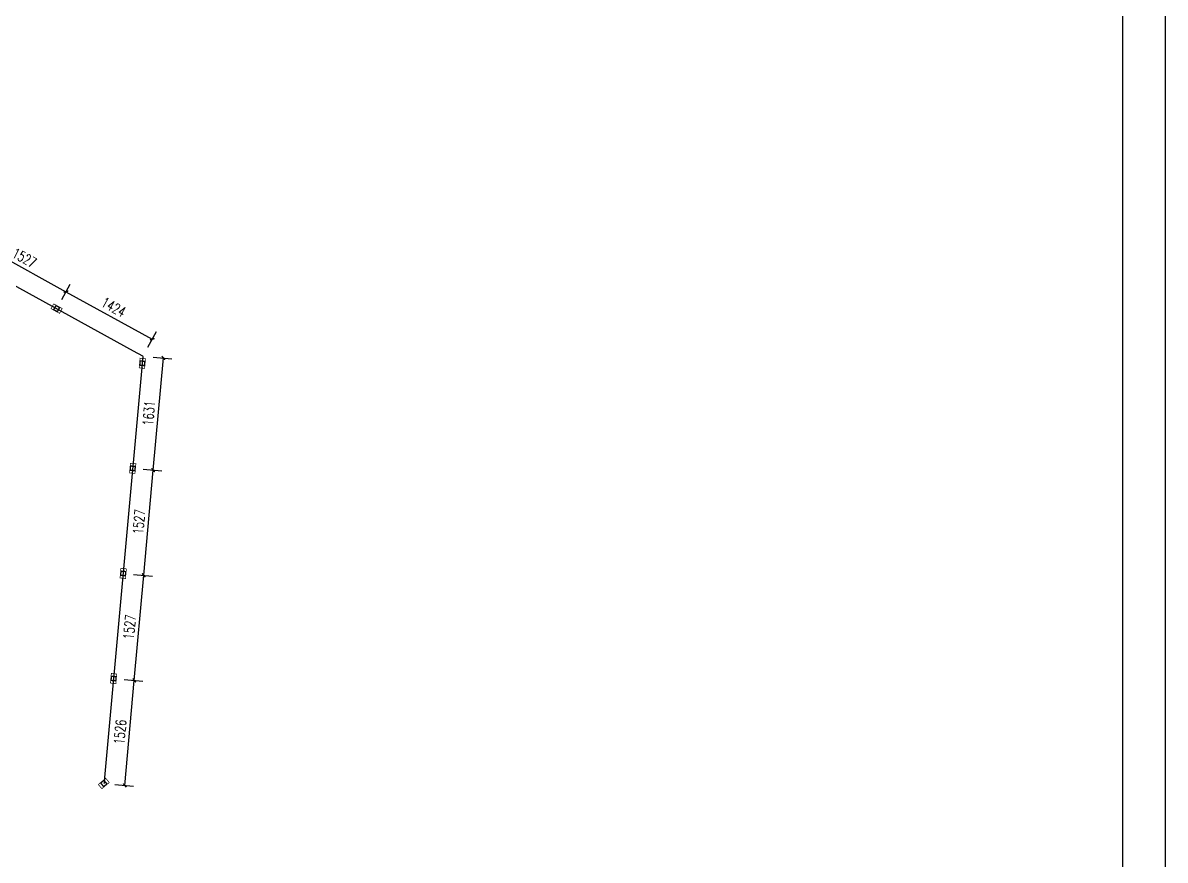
# Model space of a CAD drawing. Extents: x 8796 to 116961, y 24572 to 132726.
# Drawn here: x 90585 to 107117, y 74229 to 86348 of the extents above; entities that cross this region are included whole.
import ezdxf

# ---------------------------------------------------------------- set-up
doc = ezdxf.new("R2010")
doc.units = 0
doc.header["$LTSCALE"] = 1000
doc.header["$MEASUREMENT"] = 0
for name, color, linetype in [('PUB_DIM', 3, 'Continuous'), ('栏杆基座', 214, 'Continuous'), ('连接端梁', 130, 'Continuous')]:
    doc.layers.add(name, color=color, linetype=linetype)
doc.styles.add('_TCH_DIM_T3', font='SIMPLEX.shx', dxfattribs={"width": 0.705882, "bigfont": 'hztxt.shx'})
doc.dimstyles.new('_TCH_ARCH&&50', dxfattribs={"dimtxt": 148.75, "dimasz": 50, "dimexe": 125, "dimexo": 150, "dimgap": 63.125, "dimtad": 1, "dimdec": 0, "dimzin": 0, "dimdsep": 46, "dimtxsty": '_TCH_DIM_T3', "dimblk": 'ARCHTICK', "dimcen": 0.09, "dimclrt": 7, "dimazin": 2, "dimtfac": 1, "dimtdec": 0, "dimtix": 1, "dimtmove": 2, "dimatfit": 3, "dimfxl": 0, "dimtolj": 1, "dimtzin": 0, "dimarcsym": 0})

# ---------------------------------------------------------------- blocks, each defined once
blk = doc.blocks.new('栏杆立柱底座')
at = {"layer": '栏杆基座', "color": 6}
for points, const_width in [([(-48, 65), (-31, -74), (48, -65), (31, 74)], 10), ([(-38, 26), (-31, -34), (38, -26), (31, 34)], 20)]:
    blk.add_lwpolyline(points, close=True, dxfattribs=dict(at, const_width=const_width))
blk = doc.blocks.new('*U632')
at = {"color": 0, "rotation": 263.0813751958696}
blk.add_blockref('栏杆立柱底座', (0, 0), dxfattribs=at)
blk = doc.blocks.new('*U633')
at = {"color": 0, "linetype": 'ByBlock', "lineweight": -2, "transparency": 16777216}
for p, rotation in [((-5230, 33661), 331.1393975733853), ((-3990, 32870), 264.7960435487651), ((-4129, 31349), 264.7960435487651), ((-4267, 29828), 264.7960435487651), ((-4406, 28307), 264.7960435487651), ((-4548, 26788), 219.7918289639456)]:
    blk.add_blockref('*U632', p, dxfattribs=dict(at, rotation=rotation))
blk = doc.blocks.new('_ArchTick')
at = {"color": 0, "linetype": 'ByBlock', "const_width": 0.4}
blk.add_lwpolyline([(-0.5, -0.5), (0.5, 0.5)], dxfattribs=at)
blk = doc.blocks.new('*D725')
at = {"layer": 'Defpoints', "color": 0, "transparency": 16777216}
for p in [(92322, 81525), (92618, 81498), (92175, 79900)]:
    blk.add_point(p, dxfattribs=at)
at = {"layer": 'PUB_DIM', "color": 0, "lineweight": -2, "transparency": 16777216}
for p, q in [((92471, 81511), (92742, 81487)), ((92471, 79873), (92618, 81498)), ((92325, 79886), (92596, 79862))]:
    blk.add_line(p, q, dxfattribs=at)
at = {"layer": 'PUB_DIM', "color": 0, "lineweight": -2, "transparency": 16777216, "xscale": 50, "yscale": 50, "zscale": 50}
for p, rotation in [((92618, 81498), 84.85153585935477), ((92471, 79873), 264.8515358593548)]:
    blk.add_blockref('_ArchTick', p, dxfattribs=dict(at, rotation=rotation))
at = {"layer": 'PUB_DIM', "color": 7, "transparency": 16777216, "insert": (92408, 80698), "char_height": 148.8, "attachment_point": 5, "rotation": 84.8515, "style": '_TCH_DIM_T3'}
blk.add_mtext('\\A1;1631', dxfattribs=at)
blk = doc.blocks.new('*D726')
at = {"layer": 'Defpoints', "color": 0, "transparency": 16777216}
for p in [(92175, 79900), (92471, 79873), (92038, 78378)]:
    blk.add_point(p, dxfattribs=at)
at = {"layer": 'PUB_DIM', "color": 0, "lineweight": -2, "transparency": 16777216}
for p, q in [((92325, 79886), (92596, 79862)), ((92334, 78352), (92471, 79873)), ((92188, 78365), (92459, 78341))]:
    blk.add_line(p, q, dxfattribs=at)
at = {"layer": 'PUB_DIM', "color": 0, "lineweight": -2, "transparency": 16777216, "xscale": 50, "yscale": 50, "zscale": 50}
for p, rotation in [((92471, 79873), 84.85153585935485), ((92334, 78352), 264.8515358593549)]:
    blk.add_blockref('_ArchTick', p, dxfattribs=dict(at, rotation=rotation))
at = {"layer": 'PUB_DIM', "color": 7, "transparency": 16777216, "insert": (92266, 79125), "char_height": 148.8, "attachment_point": 5, "rotation": 84.8515, "style": '_TCH_DIM_T3'}
blk.add_mtext('\\A1;1527', dxfattribs=at)
blk = doc.blocks.new('*D727')
at = {"layer": 'Defpoints', "color": 0, "transparency": 16777216}
for p in [(92038, 78378), (92334, 78352), (91901, 76857)]:
    blk.add_point(p, dxfattribs=at)
at = {"layer": 'PUB_DIM', "color": 0, "lineweight": -2, "transparency": 16777216}
for p, q in [((92188, 78365), (92459, 78341)), ((92197, 76831), (92334, 78352)), ((92051, 76844), (92322, 76819))]:
    blk.add_line(p, q, dxfattribs=at)
at = {"layer": 'PUB_DIM', "color": 0, "lineweight": -2, "transparency": 16777216, "xscale": 50, "yscale": 50, "zscale": 50}
for p, rotation in [((92334, 78352), 84.85153585935446), ((92197, 76831), 264.8515358593545)]:
    blk.add_blockref('_ArchTick', p, dxfattribs=dict(at, rotation=rotation))
at = {"layer": 'PUB_DIM', "color": 7, "transparency": 16777216, "insert": (92129, 77604), "char_height": 148.8, "attachment_point": 5, "rotation": 84.8515, "style": '_TCH_DIM_T3'}
blk.add_mtext('\\A1;1527', dxfattribs=at)
blk = doc.blocks.new('*D728')
at = {"layer": 'Defpoints', "color": 0, "transparency": 16777216}
for p in [(91901, 76857), (92197, 76831), (91764, 75338)]:
    blk.add_point(p, dxfattribs=at)
at = {"layer": 'PUB_DIM', "color": 0, "lineweight": -2, "transparency": 16777216}
for p, q in [((92051, 76844), (92322, 76819)), ((92060, 75311), (92197, 76831)), ((91914, 75324), (92185, 75300))]:
    blk.add_line(p, q, dxfattribs=at)
at = {"layer": 'PUB_DIM', "color": 0, "lineweight": -2, "transparency": 16777216, "xscale": 50, "yscale": 50, "zscale": 50}
for p, rotation in [((92197, 76831), 84.85153585935502), ((92060, 75311), 264.851535859355)]:
    blk.add_blockref('_ArchTick', p, dxfattribs=dict(at, rotation=rotation))
at = {"layer": 'PUB_DIM', "color": 7, "transparency": 16777216, "insert": (91992, 76083), "char_height": 148.8, "attachment_point": 5, "rotation": 84.8515, "style": '_TCH_DIM_T3'}
blk.add_mtext('\\A1;1526', dxfattribs=at)
blk = doc.blocks.new('*D733')
at = {"layer": 'Defpoints', "color": 0, "transparency": 16777216}
for p in [(89737, 82949), (91209, 82457), (91074, 82212)]:
    blk.add_point(p, dxfattribs=at)
at = {"layer": 'PUB_DIM', "color": 0, "lineweight": -2, "transparency": 16777216}
for p, q in [((89809, 83081), (89932, 83304)), ((89872, 83194), (91209, 82457)), ((91147, 82343), (91270, 82566))]:
    blk.add_line(p, q, dxfattribs=at)
at = {"layer": 'PUB_DIM', "color": 0, "lineweight": -2, "transparency": 16777216, "xscale": 50, "yscale": 50, "zscale": 50}
for p, rotation in [((89872, 83194), 151.1393975733643), ((91209, 82457), 331.1393975733643)]:
    blk.add_blockref('_ArchTick', p, dxfattribs=dict(at, rotation=rotation))
at = {"layer": 'PUB_DIM', "color": 7, "transparency": 16777216, "insert": (90607, 82946), "char_height": 148.8, "attachment_point": 5, "rotation": 331.1394, "style": '_TCH_DIM_T3'}
blk.add_mtext('\\A1;1527', dxfattribs=at)
blk = doc.blocks.new('*D734')
at = {"layer": 'Defpoints', "color": 0, "transparency": 16777216}
for p in [(91074, 82212), (92457, 81769), (92322, 81525)]:
    blk.add_point(p, dxfattribs=at)
at = {"layer": 'PUB_DIM', "color": 0, "lineweight": -2, "transparency": 16777216}
for p, q in [((91147, 82343), (91270, 82566)), ((91209, 82457), (92457, 81769)), ((92394, 81656), (92517, 81879))]:
    blk.add_line(p, q, dxfattribs=at)
at = {"layer": 'PUB_DIM', "color": 0, "lineweight": -2, "transparency": 16777216, "xscale": 50, "yscale": 50, "zscale": 50}
for p, rotation in [((91209, 82457), 151.1393975733643), ((92457, 81769), 331.1393975733644)]:
    blk.add_blockref('_ArchTick', p, dxfattribs=dict(at, rotation=rotation))
at = {"layer": 'PUB_DIM', "color": 7, "transparency": 16777216, "insert": (91899, 82233), "char_height": 148.8, "attachment_point": 5, "rotation": 331.1394, "style": '_TCH_DIM_T3'}
blk.add_mtext('\\A1;1424', dxfattribs=at)

msp = doc.modelspace()

# ---------------------------------------------------------------- linework, layer by layer
for points in [[(16134.92, 112757.78), (107117.1, 112757.78), (107117.1, 63433.28), (16134.92, 63433.28)], [(17085.95, 111757.78), (106499.22, 111757.78), (106499.22, 64433.28), (17085.95, 64433.28)]]:
    msp.add_lwpolyline(points, close=True)
at = {"layer": '连接端梁', "color": 0}
msp.add_lwpolyline([(60088.72, 91418.98), (68214.81, 90675.91), (68516.64, 90648.31), (68525.82, 90646.18), (68611.19, 90626.97), (76558.76, 88777.21), (76853.96, 88708.5), (76862.99, 88705.73), (84563.71, 85752.75), (84846.7, 85644.23), (84854.97, 85639.68), (92183.2, 81600.85), (92318.19, 81526.45), (92322.71, 81517.93), (91767.64, 75423.45), (91760.22, 75342.05), (91755.88, 75338.43)], dxfattribs=at)

# ---------------------------------------------------------------- block references
msp.add_blockref('*U633', (96303.97, 48550.71))

# ---------------------------------------------------------------- dimensions: what is measured, and where the dimension line sits
at = {"layer": 'PUB_DIM', "color": 0}
for p1, p2, distance, picture, middle in [((89736.67, 82949.21), (91074.36, 82211.97), 279.54, '*D733', (90606.82, 82945.83)), ((91074.36, 82211.97), (92321.72, 81524.5), 279.54, '*D734', (91899.34, 82233.48)), ((92175.33, 79899.71), (92321.72, 81524.5), -297.23, '*D725', (92407.61, 80697.77)), ((92038.26, 78378.48), (92175.33, 79899.71), -297.23, '*D726', (92265.89, 79124.76)), ((91901.2, 76857.25), (92038.26, 78378.48), -297.23, '*D727', (92128.82, 77603.53)), ((91764.29, 75337.67), (91901.2, 76857.25), -297.23, '*D728', (91991.83, 76083.13))]:
    dim = msp.add_aligned_dim(p1=p1, p2=p2, distance=distance, dimstyle='_TCH_ARCH&&50', dxfattribs=at)
    dim.commit()
    dim.dimension.update_dxf_attribs({"geometry": picture, "text_midpoint": middle})

doc.saveas('drawing.dxf')
